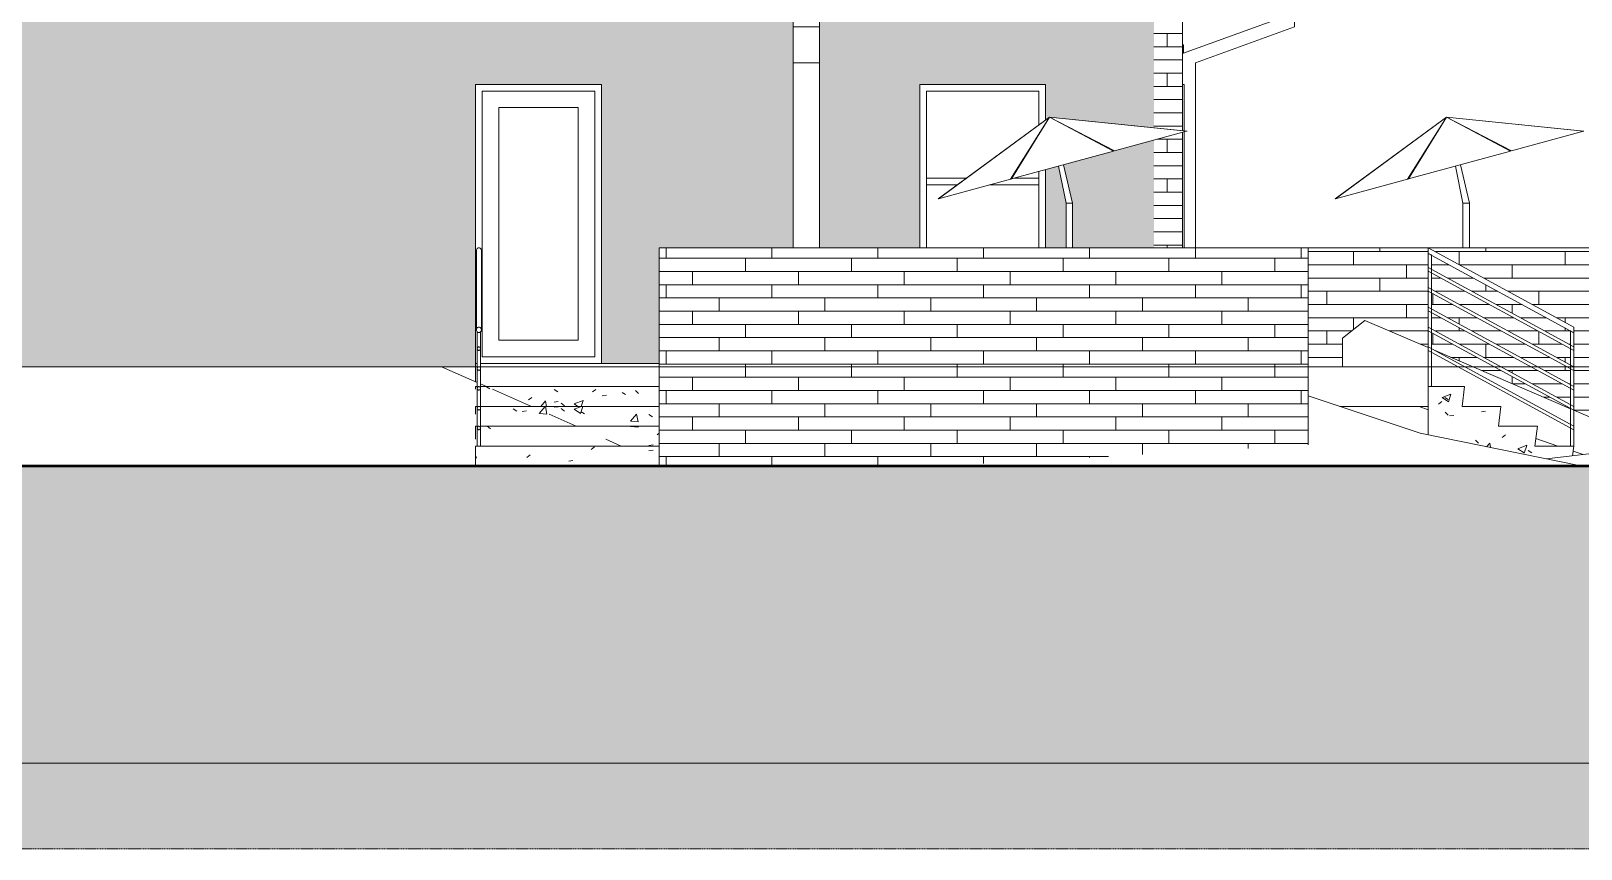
# Model space of a CAD drawing. Header units: inches. Extents: x 1747 to 7606, y -251 to 585.
# Drawn here: x 3482.7 to 3951.3, y -145.9 to 101.6 of the extents above; entities that cross this region are included whole.
import ezdxf

# ---------------------------------------------------------------- set-up
doc = ezdxf.new("R2010")
doc.units = ezdxf.units.IN
doc.header["$MEASUREMENT"] = 0
doc.linetypes.add('Aligning Line 1_8_', pattern=[0.25, 0.125, -0.125])
doc.linetypes.add('Grid Line 1_2_', pattern=[0.875, 0.5, -0.125, 0.125, -0.125])
for name, color, linetype, lineweight in [('0-1', 7, 'Continuous', 5), ('A-FLOR', 192, 'Continuous', 13), ('A-FLOR-HRAL', 11, 'Continuous', 9), ('A-FLOR-LEVL-1', 51, 'Grid Line 1_2_', 9), ('A-GENM', 5, 'Continuous', 9), ('A-GLAZ-CWMG', 51, 'Continuous', 9), ('A-WALL', 113, 'Continuous', 13), ('A-WALL-PATT-1', 111, 'Continuous', 9), ('C-TOPO', 7, 'Continuous', 9), ('C-TOPO-1', 250, 'Continuous', 50), ('G-ANNO-SYMB', 111, 'Aligning Line 1_8_', 9), ('G-ANNO-SYMB-1', 147, 'Aligning Line 1_8_', 9), ('G-IMPT', 8, 'Continuous', 9), ('L-SITE', 91, 'Continuous', 9), ('S-STRS', 31, 'Continuous', 9)]:
    doc.layers.add(name, color=color, linetype=linetype, lineweight=lineweight)
pattern_1 = [(0, (2642.236, 0.8), (0, 4), []), (90, (2642.236, 0.8), (-8, 8), [4, -28]), (90, (2658.236, 4.8), (-8, 8), [4, -28])]
pattern_2 = [(50, (2870.5, 0), (27.5427, -2.4099), [2.88, -31.68]), (355, (2870.5, 0), (-5.32784, 28.8843), [2.304, -25.344]), (100.451, (2872.794, -0.2), (22.2153, 26.4739), [2.448, -26.924]), (46.184, (2870.5, 7.68), (40.9819, -6.3564), [4.32, -47.52]), (96.636, (2873.914, 7.15), (35.8907, 37.4062), [3.671, -40.386]), (351.184, (2870.5, 7.68), (35.891, 37.4062), [3.456, -38.016]), (21, (2874.34, 5.76), (22.92104, -15.46073), [2.88, -31.68]), (326, (2874.34, 5.76), (9.3435, 27.84574), [2.304, -25.344]), (71.451, (2876.25, 4.472), (32.2648, 12.3844), [2.448, -26.924]), (37.5, (2870.499, 0), (0.466855, 12.78271), [1.267, -23.77, 1.267, -24.461, -25.44]), (37.5, (2870.499, 0), (0.466855, 12.78271), [-50.765, 1.267, -24.173]), (7.5, (2870.499, 0), (10.10159, 15.14509), [1.267, -13.402, 1.267, -23.194, -9.696]), (7.5, (2870.499, 0), (10.10159, 15.14509), [-39.13, 1.267, -8.429]), (327.5, (2861.936, 0), (20.49916, -0.86578), [1.267, -8.333, 1.267, -28.685, -39.744]), (327.5, (2861.936, 0), (20.49916, -0.86578), [-39.552, 1.267, -38.477]), (317.5, (2858.096, 0), (22.39478, 3.8443), [1.267, -11.213, 1.267, -18.624, -28.224]), (317.5, (2858.096, 0), (22.39478, 3.8443), [-32.371, 1.267, -26.957])]

# ---------------------------------------------------------------- blocks, each defined once
blk = doc.blocks.new('CTR - 2nd Phase_rvt-1-BUILDING ELEVATION - EAST')
at = {"layer": 'A-FLOR-LEVL-1'}
for p, q in [((1856.66, 0), (4168.71, 0)), ((1856.66, -30), (4168.71, -30)), ((1856.66, -120), (4168.71, -120))]:
    blk.add_line(p, q, dxfattribs=at)
blk = doc.blocks.new('CTR  - Topography_rvt-1-BUILDING ELEVATION - EAST')
at = {"layer": 'C-TOPO'}
h = blk.add_hatch(dxfattribs=at)
h.set_pattern_fill('FP_16', color=256, style=0, pattern_type=2)
h.set_pattern_definition([(0, (2870.5, 0), (24, 24), [24, -24]), (0, (2870.5, 9), (24, 24), [24, -24]), (0, (2870.5, 18), (24, 24), [24, -24]), (90, (2873.5, 21), (-24, 24), [24, -24]), (90, (2882.5, 21), (-24, 24), [24, -24]), (90, (2891.5, 21), (-24, 24), [24, -24])])
h.paths.add_polyline_path([(3354.92, -145.93), (4004.23, -145.93), (4004.23, -30), (1953.35, -30), (1953.35, -145.93), (3353.63, -145.93)], flags=0)
at = {"layer": 'A-FLOR-LEVL-1'}
for p, q in [((1856.66, 0), (4168.71, 0)), ((1856.66, -120), (4168.71, -120))]:
    blk.add_line(p, q, dxfattribs=at)
at = {"layer": 'C-TOPO'}
for p, q in [((3885.92, 14), (3879.22, 8.61)), ((3905.12, 5.76), (3885.92, 14)), ((3879.22, 0), (3879.22, 8.61)), ((3948.13, -12.71), (3907.23, 4.85)), ((3424.75, 0), (3494.05, 0)), ((3561.88, 0), (3494.05, 0)), ((3561.88, 0), (3606.85, 0)), ((3606.85, 0), (3617.62, -4.76)), ((3618.62, -5.2), (3620.43, -6)), ((3622.2, -6.78), (3634, -12)), ((3902.72, -20.14), (3868.85, -8.79)), ((3902.36, -12), (3905.12, -13.07)), ((3980.92, -26.79), (3949.12, -13.14)), ((3639.37, -14.37), (3647.57, -18)), ((3926.56, -18), (3926.38, -17.94)), ((3656.54, -21.96), (3661.15, -24)), ((3902.72, -20.14), (3951.31, -30)), ((3944.32, -24), (3937.66, -21.75)), ((3969.26, -24.53), (3940.9, -27.89)), ((3951.95, -26.58), (3948.93, -25.56)), ((3396.63, -30), (3672.36, -30)), ((3672.36, -30), (3741.49, -30)), ((3747.9, -30), (3741.49, -30)), ((3747.9, -30), (3761.05, -30)), ((3761.05, -30), (3784.56, -30)), ((3796.17, -30), (3784.56, -30)), ((3863.63, -30), (3796.17, -30)), ((3863.63, -30), (3884.65, -30)), ((3904.8, -30), (3884.65, -30)), ((3904.8, -30), (3921.45, -30)), ((3921.45, -30), (3949.5, -30)), ((3958.06, -30), (3949.5, -30))]:
    blk.add_line(p, q, dxfattribs=at)
at = {"layer": 'C-TOPO-1'}
for p, q in [((3396.63, -30), (3672.36, -30)), ((3672.36, -30), (3741.49, -30)), ((3741.49, -30), (3747.9, -30)), ((3747.9, -30), (3761.05, -30)), ((3761.05, -30), (3784.56, -30)), ((3784.56, -30), (3796.17, -30)), ((3796.17, -30), (3863.63, -30)), ((3863.63, -30), (3884.65, -30)), ((3884.65, -30), (3904.8, -30)), ((3904.8, -30), (3921.45, -30)), ((3921.45, -30), (3949.5, -30)), ((3949.5, -30), (3958.06, -30))]:
    blk.add_line(p, q, dxfattribs=at)
at = {"layer": 'G-ANNO-SYMB-1'}
blk.add_line((1953.35, 0), (4072.04, 0), dxfattribs=at)
blk = doc.blocks.new('CTR - 1st Phase - Common Walls_rvt-1-BUILDING ELEVATION - EAST')
at = {"layer": 'A-FLOR-LEVL-1'}
for p, q in [((1856.66, 0), (4168.71, 0)), ((1856.66, -30), (4168.71, -30)), ((1856.66, -120), (4168.71, -120))]:
    blk.add_line(p, q, dxfattribs=at)
at = {"layer": 'G-ANNO-SYMB-1'}
blk.add_line((1953.35, 0), (4072.04, 0), dxfattribs=at)
blk = doc.blocks.new('Outdoor Table01 - 02ZUTB01_dwg-1294291-BUILDING ELEVATION - EAST')
at = {"layer": 'G-IMPT'}
for p, q in [((2170.92, 75.5), (2137.24, 50.77)), ((2170.92, 75.5), (2137.24, 50.77)), ((2170.92, 75.5), (2137.35, 50.8)), ((2170.92, 75.5), (2159.18, 56.75)), ((2170.92, 75.5), (2159.43, 56.82)), ((2190.31, 65.24), (2170.92, 75.5)), ((2170.92, 75.5), (2212.5, 71.29)), ((2170.92, 75.5), (2212.5, 71.29)), ((2170.92, 75.5), (2212.39, 71.26)), ((2170.92, 75.5), (2190.56, 65.31)), ((2212.39, 71.26), (2190.56, 65.31)), ((2190.31, 65.24), (2159.43, 56.82)), ((2177.92, 49.5), (2175.14, 61.1)), ((2159.18, 56.75), (2137.35, 50.8)), ((2175.92, 49.5), (2173.68, 60.7)), ((2175.92, 36), (2175.92, 49.5)), ((2177.92, 49.5), (2175.92, 49.5)), ((2177.92, 36), (2177.92, 49.5))]:
    blk.add_line(p, q, dxfattribs=at)
blk = doc.blocks.new('Outdoor Table01 - Outdoor Table01-1294297-BUILDING ELEVATION - EAST')
blk.add_blockref('Outdoor Table01 - 02ZUTB01_dwg-1294291-BUILDING ELEVATION - EAST', (0, 0))
blk = doc.blocks.new('Outdoor Table01 - Outdoor Table01-1899970-BUILDING ELEVATION - EAST')
at = {"zscale": -1}
blk.add_blockref('Outdoor Table01 - 02ZUTB01_dwg-1294291-BUILDING ELEVATION - EAST', (1739.71, 0), dxfattribs=at)
blk = doc.blocks.new('Rectangular Mullion - 2_ x 4_ rectangular-1960062-BUILDING ELEVATION - EAST')
at = {"layer": 'A-GLAZ-CWMG'}
blk.add_line((3831.14, 96), (3831.14, 94.82), dxfattribs=at)
blk = doc.blocks.new('Railing - 1_-1411116-BUILDING ELEVATION - EAST')
at = {"layer": 'A-FLOR-HRAL'}
for p, q in [((2310.02, 10.57), (2310.02, -24)), ((2311.02, -24), (2311.02, 10.57))]:
    blk.add_line(p, q, dxfattribs=at)
at = {"layer": 'A-FLOR-HRAL', "flags": 128}
for points in [[(2310.48, 10.32), (2310.41, 10.33), (2310.21, 10.38), (2310.07, 10.46), (2310.03, 10.52)], [(2311.01, 10.52), (2310.97, 10.46), (2310.84, 10.38), (2310.63, 10.33), (2310.57, 10.32)]]:
    blk.add_lwpolyline(points, dxfattribs=at)
blk = doc.blocks.new('Railing - Railing-1916963-BUILDING ELEVATION - EAST')
at = {"layer": 'A-FLOR-HRAL'}
for p, q in [((3617.62, 6.47), (3617.62, 5.44)), ((3618.62, 5.44), (3618.62, 6.47)), ((3617.62, 0.47), (3617.62, -0.56)), ((3618.62, -0.56), (3618.62, 0.47)), ((3617.62, -5.53), (3617.62, -6.56)), ((3618.62, -6.56), (3618.62, -5.53)), ((3617.62, -11.52), (3617.62, -12.56)), ((3618.62, -12.56), (3618.62, -11.52)), ((3617.62, -17.52), (3617.62, -18.56)), ((3618.62, -18.56), (3618.62, -17.52))]:
    blk.add_line(p, q, dxfattribs=at)
at = {"layer": 'A-FLOR-HRAL', "flags": 128}
for points in [[(3618.62, 5.44), (3618.61, 5.59), (3618.56, 5.72), (3618.48, 5.84), (3618.37, 5.93), (3618.25, 5.98), (3618.12, 6), (3617.99, 5.98), (3617.87, 5.93), (3617.77, 5.84), (3617.69, 5.72), (3617.64, 5.59), (3617.62, 5.44)], [(3617.62, 5.44), (3617.64, 5.3), (3617.69, 5.16), (3617.77, 5.05), (3617.87, 4.96), (3617.99, 4.9), (3618.12, 4.88), (3618.25, 4.9), (3618.37, 4.96), (3618.48, 5.05), (3618.56, 5.16), (3618.61, 5.3), (3618.62, 5.44)], [(3618.62, -0.56), (3618.61, -0.41), (3618.56, -0.28), (3618.48, -0.16), (3618.37, -0.07), (3618.25, -0.02), (3618.12, 0), (3617.99, -0.02), (3617.87, -0.07), (3617.77, -0.16), (3617.69, -0.28), (3617.64, -0.41), (3617.62, -0.56)], [(3617.62, -0.56), (3617.64, -0.7), (3617.69, -0.84), (3617.77, -0.95), (3617.87, -1.04), (3617.99, -1.1), (3618.12, -1.12), (3618.25, -1.1), (3618.37, -1.04), (3618.48, -0.95), (3618.56, -0.84), (3618.61, -0.7), (3618.62, -0.56)], [(3618.62, -6.56), (3618.61, -6.41), (3618.56, -6.28), (3618.48, -6.16), (3618.37, -6.07), (3618.25, -6.02), (3618.12, -6), (3617.99, -6.02), (3617.87, -6.07), (3617.77, -6.16), (3617.69, -6.28), (3617.64, -6.41), (3617.62, -6.56)], [(3617.62, -6.56), (3617.64, -6.7), (3617.69, -6.84), (3617.77, -6.95), (3617.87, -7.04), (3617.99, -7.1), (3618.12, -7.12), (3618.25, -7.1), (3618.37, -7.04), (3618.48, -6.95), (3618.56, -6.84), (3618.61, -6.7), (3618.62, -6.56)], [(3618.62, -12.56), (3618.61, -12.41), (3618.56, -12.28), (3618.48, -12.16), (3618.37, -12.07), (3618.25, -12.02), (3618.12, -12), (3617.99, -12.02), (3617.87, -12.07), (3617.77, -12.16), (3617.69, -12.28), (3617.64, -12.41), (3617.62, -12.56)], [(3617.62, -12.56), (3617.64, -12.7), (3617.69, -12.84), (3617.77, -12.95), (3617.87, -13.04), (3617.99, -13.1), (3618.12, -13.12), (3618.25, -13.1), (3618.37, -13.04), (3618.48, -12.95), (3618.56, -12.84), (3618.61, -12.7), (3618.62, -12.56)], [(3618.62, -18.56), (3618.61, -18.41), (3618.56, -18.28), (3618.48, -18.16), (3618.37, -18.07), (3618.25, -18.02), (3618.12, -18), (3617.99, -18.02), (3617.87, -18.07), (3617.77, -18.16), (3617.69, -18.28), (3617.64, -18.41), (3617.62, -18.56)], [(3617.62, -18.56), (3617.64, -18.7), (3617.69, -18.84), (3617.77, -18.95), (3617.87, -19.04), (3617.99, -19.1), (3618.12, -19.12), (3618.25, -19.1), (3618.37, -19.04), (3618.48, -18.95), (3618.56, -18.84), (3618.61, -18.7), (3618.62, -18.56)]]:
    blk.add_lwpolyline(points, dxfattribs=at)
at = {"extrusion": (0, 0, -1), "zscale": -1}
blk.add_blockref('Railing - 1_-1411116-BUILDING ELEVATION - EAST', (-5928.65, 0), dxfattribs=at)
blk = doc.blocks.new('Top Rail Type - Top Rail_Internal_-1916980-BUILDING ELEVATION - EAST')
at = {"layer": 'A-FLOR-HRAL'}
for p, q in [((3617.37, 35.16), (3617.37, 11.16)), ((3618.87, 11.16), (3618.87, 35.16))]:
    blk.add_line(p, q, dxfattribs=at)
at = {"layer": 'A-FLOR-HRAL', "flags": 128}
for points in [[(3617.37, 35.16), (3617.4, 35.38), (3617.47, 35.58), (3617.59, 35.75), (3617.75, 35.89), (3617.93, 35.97), (3618.12, 36), (3618.32, 35.97), (3618.5, 35.89), (3618.65, 35.75), (3618.77, 35.58), (3618.85, 35.38), (3618.87, 35.16)], [(3618.87, 11.16), (3618.85, 11.38), (3618.77, 11.58), (3618.65, 11.75), (3618.5, 11.89), (3618.32, 11.97), (3618.12, 12), (3617.93, 11.97), (3617.75, 11.89), (3617.59, 11.75), (3617.47, 11.58), (3617.4, 11.38), (3617.37, 11.16)], [(3617.37, 11.16), (3617.4, 10.94), (3617.47, 10.74), (3617.59, 10.57), (3617.75, 10.44), (3617.93, 10.35), (3618.12, 10.32), (3618.32, 10.35), (3618.5, 10.44), (3618.65, 10.57), (3618.77, 10.74), (3618.85, 10.94), (3618.87, 11.16)]]:
    blk.add_lwpolyline(points, dxfattribs=at)
blk = doc.blocks.new('_THE_ WINDOW _ DOOR - Window - 1st Floor-1942391-BUILDING ELEVATION - EAST')
at = {"layer": 'A-GENM'}
for p, q in [((3831.32, 85.38), (3830.82, 85.38)), ((3831.32, 85.38), (3831.32, 71.34)), ((3831.32, 71.05), (3831.32, 36))]:
    blk.add_line(p, q, dxfattribs=at)
blk = doc.blocks.new('_THE_ WINDOW _ DOOR - Door - 1st Floor-1942389-BUILDING ELEVATION - EAST')
at = {"layer": 'A-GENM'}
for p, q in [((3655.15, 85.37), (3617.12, 85.37)), ((3617.12, 85.37), (3617.12, 1)), ((3655.15, 1), (3655.15, 85.37)), ((3619.12, 3), (3619.12, 83.37)), ((3619.12, 83.37), (3653.15, 83.37)), ((3653.15, 83.37), (3653.15, 3)), ((3624.12, 8), (3624.12, 78.37)), ((3624.12, 78.37), (3648.15, 78.37)), ((3648.15, 78.37), (3648.15, 8)), ((3648.15, 8), (3624.12, 8)), ((3653.15, 3), (3619.12, 3))]:
    blk.add_line(p, q, dxfattribs=at)
blk = doc.blocks.new('Railing - 1_-1936091-BUILDING ELEVATION - EAST')
at = {"layer": 'A-FLOR-HRAL'}
for p, q in [((3905.12, 0), (3905.12, 34.29)), ((3906.12, 33.75), (3906.12, -6))]:
    blk.add_line(p, q, dxfattribs=at)
at = {"layer": 'A-FLOR-HRAL', "flags": 128}
for points in [[(3905.14, 34.28), (3905.23, 34.23), (3905.41, 34.14), (3905.62, 34.02)], [(3905.62, 34.02), (3905.84, 33.9), (3906.01, 33.81), (3906.11, 33.75), (3906.12, 33.75)]]:
    blk.add_lwpolyline(points, dxfattribs=at)
blk = doc.blocks.new('Railing - 1_-1935892-BUILDING ELEVATION - EAST')
at = {"layer": 'A-FLOR-HRAL'}
for p, q in [((3948.12, -24), (3948.12, 10.84)), ((3949.12, 10.29), (3949.12, -24))]:
    blk.add_line(p, q, dxfattribs=at)
at = {"layer": 'A-FLOR-HRAL', "flags": 128}
for points in [[(3948.14, 10.83), (3948.23, 10.78), (3948.41, 10.68), (3948.62, 10.56)], [(3948.62, 10.56), (3948.84, 10.45), (3949.01, 10.35), (3949.11, 10.3), (3949.12, 10.29)]]:
    blk.add_lwpolyline(points, dxfattribs=at)
blk = doc.blocks.new('Railing - Railing-1935823-BUILDING ELEVATION - EAST')
at = {"layer": 'A-FLOR-HRAL'}
for p, q in [((3949.12, 6), (3905.12, 30)), ((3905.12, 28.86), (3949.12, 4.86)), ((3949.12, 0), (3905.12, 24)), ((3905.12, 22.86), (3949.12, -1.14)), ((3949.12, -6), (3905.12, 18)), ((3905.12, 16.86), (3949.12, -7.14)), ((3949.12, -12), (3905.12, 12)), ((3905.12, 10.86), (3949.12, -13.14)), ((3949.12, -18), (3905.12, 6)), ((3905.12, 4.86), (3949.12, -19.14))]:
    blk.add_line(p, q, dxfattribs=at)
at = {"layer": 'A-FLOR-HRAL', "flags": 128}
for points in [[(3905.12, 29.43), (3905.12, 29.58), (3905.12, 29.72), (3905.12, 29.83), (3905.12, 29.92), (3905.12, 29.98), (3905.12, 30)], [(3905.12, 28.86), (3905.12, 28.88), (3905.12, 28.94), (3905.12, 29.03), (3905.12, 29.15), (3905.12, 29.28), (3905.12, 29.43)], [(3905.12, 23.43), (3905.12, 23.58), (3905.12, 23.72), (3905.12, 23.83), (3905.12, 23.92), (3905.12, 23.98), (3905.12, 24)], [(3905.12, 22.86), (3905.12, 22.88), (3905.12, 22.94), (3905.12, 23.03), (3905.12, 23.15), (3905.12, 23.28), (3905.12, 23.43)], [(3905.12, 17.43), (3905.12, 17.58), (3905.12, 17.72), (3905.12, 17.83), (3905.12, 17.92), (3905.12, 17.98), (3905.12, 18)], [(3905.12, 16.86), (3905.12, 16.88), (3905.12, 16.94), (3905.12, 17.03), (3905.12, 17.15), (3905.12, 17.28), (3905.12, 17.43)], [(3905.12, 11.43), (3905.12, 11.58), (3905.12, 11.72), (3905.12, 11.83), (3905.12, 11.92), (3905.12, 11.98), (3905.12, 12)], [(3905.12, 10.86), (3905.12, 10.88), (3905.12, 10.94), (3905.12, 11.03), (3905.12, 11.15), (3905.12, 11.28), (3905.12, 11.43)], [(3905.12, 5.43), (3905.12, 5.58), (3905.12, 5.72), (3905.12, 5.83), (3905.12, 5.92), (3905.12, 5.98), (3905.12, 6)], [(3905.12, 4.86), (3905.12, 4.88), (3905.12, 4.94), (3905.12, 5.03), (3905.12, 5.15), (3905.12, 5.28), (3905.12, 5.43)], [(3949.12, 6), (3949.12, 5.98), (3949.12, 5.92), (3949.12, 5.83), (3949.12, 5.72), (3949.12, 5.58), (3949.12, 5.43)], [(3949.12, 5.43), (3949.12, 5.28), (3949.12, 5.15), (3949.12, 5.03), (3949.12, 4.94), (3949.12, 4.88), (3949.12, 4.86)], [(3949.12, 0), (3949.12, -0.02), (3949.12, -0.08), (3949.12, -0.17), (3949.12, -0.28), (3949.12, -0.42), (3949.12, -0.57)], [(3949.12, -0.57), (3949.12, -0.72), (3949.12, -0.85), (3949.12, -0.97), (3949.12, -1.06), (3949.12, -1.12), (3949.12, -1.14)], [(3949.12, -6), (3949.12, -6.02), (3949.12, -6.08), (3949.12, -6.17), (3949.12, -6.28), (3949.12, -6.42), (3949.12, -6.57)], [(3949.12, -6.57), (3949.12, -6.72), (3949.12, -6.85), (3949.12, -6.97), (3949.12, -7.06), (3949.12, -7.12), (3949.12, -7.14)], [(3949.12, -12), (3949.12, -12.02), (3949.12, -12.08), (3949.12, -12.17), (3949.12, -12.28), (3949.12, -12.42), (3949.12, -12.57)], [(3949.12, -12.57), (3949.12, -12.72), (3949.12, -12.85), (3949.12, -12.97), (3949.12, -13.06), (3949.12, -13.12), (3949.12, -13.14)], [(3949.12, -18), (3949.12, -18.02), (3949.12, -18.08), (3949.12, -18.17), (3949.12, -18.28), (3949.12, -18.42), (3949.12, -18.57)], [(3949.12, -18.57), (3949.12, -18.72), (3949.12, -18.85), (3949.12, -18.97), (3949.12, -19.06), (3949.12, -19.12), (3949.12, -19.14)]]:
    blk.add_lwpolyline(points, dxfattribs=at)
for name in ['Railing - 1_-1936091-BUILDING ELEVATION - EAST', 'Railing - 1_-1935892-BUILDING ELEVATION - EAST']:
    blk.add_blockref(name, (0, 0))
blk = doc.blocks.new('Top Rail Type - Top Rail_Internal_-1935840-BUILDING ELEVATION - EAST')
at = {"layer": 'A-FLOR-HRAL'}
for p, q in [((3949.12, 12), (3905.12, 36)), ((3905.12, 34.29), (3949.12, 10.29))]:
    blk.add_line(p, q, dxfattribs=at)
at = {"layer": 'A-FLOR-HRAL', "flags": 128}
for points in [[(3905.12, 35.15), (3905.12, 35.37), (3905.12, 35.57), (3905.12, 35.75), (3905.12, 35.89), (3905.12, 35.97), (3905.12, 36)], [(3905.12, 34.29), (3905.12, 34.32), (3905.12, 34.41), (3905.12, 34.54), (3905.12, 34.72), (3905.12, 34.92), (3905.12, 35.15)], [(3949.12, 12), (3949.12, 11.97), (3949.12, 11.89), (3949.12, 11.75), (3949.12, 11.57), (3949.12, 11.37), (3949.12, 11.15)], [(3949.12, 11.15), (3949.12, 10.92), (3949.12, 10.72), (3949.12, 10.54), (3949.12, 10.41), (3949.12, 10.32), (3949.12, 10.29)]]:
    blk.add_lwpolyline(points, dxfattribs=at)
blk = doc.blocks.new('_THE_ WINDOW _ DOOR - Window - 1st Floor-V12-BUILDING ELEVATION - EAST')
at = {"layer": 'A-GENM'}
for p, q in [((3789.42, 85.37), (3751.4, 85.37)), ((3751.4, 85.37), (3751.4, 36)), ((3789.42, 74.61), (3789.42, 85.37)), ((3753.4, 36), (3753.4, 83.37)), ((3753.4, 83.37), (3787.42, 83.37)), ((3787.42, 83.37), (3787.42, 73.13)), ((3787.42, 70.37), (3787.42, 70.27)), ((3753.4, 57), (3753.4, 55)), ((3765.5, 57), (3753.4, 57)), ((3779.26, 57), (3779.05, 57)), ((3787.42, 57), (3779.81, 57)), ((3787.42, 59.08), (3787.42, 36)), ((3787.42, 55), (3787.42, 57)), ((3789.42, 36), (3789.42, 59.62)), ((3753.4, 55), (3762.78, 55)), ((3772.48, 55), (3787.42, 55))]:
    blk.add_line(p, q, dxfattribs=at)
blk = doc.blocks.new('077123 - Manufactured Gutters and Downspouts - 077123 - Manufactured Gutters and Downspouts-2003419-BUILDING ELEVATION - EAST')
at = {"layer": 'A-GENM'}
for p, q in [((3740.3, 413.51), (3761.81, 413.51)), ((3740.3, 413.51), (3740.3, 395.11)), ((3761.81, 413.51), (3761.81, 395.11)), ((3740.3, 395.11), (3743.65, 384.1)), ((3761.81, 395.11), (3740.3, 395.11)), ((3761.81, 395.11), (3758.46, 384.1)), ((3758.46, 384.1), (3743.65, 384.1)), ((3747.05, 384.1), (3747.05, 371.1)), ((3755.05, 365.5), (3755.05, 384.1)), ((3747.05, 371.1), (3713.12, 358.75)), ((3721.12, 353.15), (3755.05, 365.5)), ((3713.12, 358.75), (3713.12, 353.15)), ((3713.12, 102.78), (3713.12, 353.15)), ((3721.12, 353.15), (3713.12, 353.15)), ((3713.12, 353.15), (3721.12, 353.15)), ((3721.12, 353.15), (3721.12, 102.78)), ((3713.12, 91.91), (3713.12, 102.78)), ((3721.12, 102.78), (3713.12, 102.78)), ((3721.12, 102.78), (3721.12, 91.91)), ((3713.12, 36), (3713.12, 91.91)), ((3721.12, 91.91), (3713.12, 91.91)), ((3721.12, 91.91), (3721.12, 36))]:
    blk.add_line(p, q, dxfattribs=at)
blk = doc.blocks.new('077123 - Manufactured Gutters and Downspouts - 077123 - Manufactured Gutters and Downspouts-V14-BUILDING ELEVATION - EAST')
at = {"layer": 'A-GENM'}
for p, q in [((3860.72, 413.51), (3871.39, 413.51)), ((3871.39, 395.11), (3871.39, 413.51)), ((3871.39, 395.11), (3860.72, 395.11)), ((3868.04, 384.1), (3871.39, 395.11)), ((3860.72, 384.1), (3868.04, 384.1)), ((3864.7, 384.1), (3864.7, 365.5)), ((3860.72, 365.5), (3864.7, 365.5)), ((3864.7, 365.5), (3864.7, 353.15)), ((3864.7, 353.15), (3860.72, 353.15)), ((3860.72, 353.15), (3864.7, 353.15)), ((3864.7, 174), (3864.7, 353.15)), ((3860.7, 105.58), (3830.82, 94.71)), ((3860.7, 105.75), (3860.7, 105.58)), ((3864.7, 102.78), (3864.7, 105.75)), ((3834.82, 91.91), (3864.7, 102.78)), ((3834.82, 36), (3834.82, 91.91))]:
    blk.add_line(p, q, dxfattribs=at)
blk = doc.blocks.new('Rectangular Mullion - 2_ x 4_ rectangular-1960077-BUILDING ELEVATION - EAST')
at = {"layer": 'A-GLAZ-CWMG'}
for p, q in [((3830.82, 97.38), (3831.14, 97.38)), ((3831.14, 97.38), (3831.14, 96))]:
    blk.add_line(p, q, dxfattribs=at)

msp = doc.modelspace()

# ---------------------------------------------------------------- hatches: boundary and pattern name
at = {"layer": 'A-WALL-PATT-1'}
h = msp.add_hatch(dxfattribs=at)
h.set_pattern_fill('FP_25', color=256, style=0, pattern_type=2)
h.set_pattern_definition(pattern_1)
h.paths.add_polyline_path([(2642.24, 0), (2651.01, 0), (2651.01, 88), (2691.01, 88), (2691.01, 0), (2712.6, 0.04), (2712.6, 36), (2753, 36), (2753, 58.34), (2747.43, 56.82), (2753, 65.86), (2753, 66.04), (2747.18, 56.75), (2725.35, 50.8), (2753, 71.14), (2753, 85.37), (2791.02, 85.37), (2791.02, 72.22), (2791.71, 72.15), (2791.71, 105.75), (2642.24, 105.75), (2642.24, 1.28)], flags=0)
h.paths.add_polyline_path([(3044.91, 0), (3098.91, 0), (3098.91, 105.75), (2799.71, 105.75), (2799.71, 71.33), (2800.39, 71.26), (2799.71, 71.08), (2799.71, 36), (2840, 36), (2840, 85.37), (2878.02, 85.37), (2878.02, 36), (2908.85, 36), (2908.85, 1), (2954.62, 1), (2954.62, 85.37), (2992.65, 85.37), (2992.65, 0.5), (2964.32, 0.5), (2964.32, 0), (3024.05, 0)], flags=0)
h.paths.add_polyline_path([(3617.12, 0), (3617.12, 85.37), (3655.15, 85.37), (3655.15, 1), (3672.6, 1), (3672.6, 36), (3713.12, 36), (3713.12, 105.75), (3414.11, 105.75), (3414.11, 0), (3616.85, 0)], flags=0)
h.paths.add_polyline_path([(3131.47, 0), (3406.11, 0), (3406.11, 105.75), (3106.91, 105.75), (3106.91, 0), (3129.48, 0)], flags=0)
h.paths.add_polyline_path([(3145.11, 0.5), (3137, 0.5), (3137, 85.37), (3175.02, 85.37), (3175.02, 0.5)], flags=0)
h.paths.add_polyline_path([(3239.4, 0.5), (3239.4, 85.37), (3277.42, 85.37), (3277.42, 0.5), (3244.42, 0.5)], flags=0)
h.paths.add_polyline_path([(3367.4, 0.5), (3367.4, 85.37), (3405.42, 85.37), (3405.42, 0.5)], flags=0)
h.paths.add_polyline_path([(3213.42, 0.5), (3175.4, 0.5), (3175.4, 85.37), (3213.42, 85.37), (3213.42, 1)], flags=0)
h.paths.add_polyline_path([(3021.8, 0.5), (3021.8, 85.37), (3059.82, 85.37), (3059.82, 0.5)], flags=0)
h.paths.add_polyline_path([(3790.65, 36), (3795.64, 36), (3795.64, 49.5), (3793.4, 60.7), (3789.42, 59.62), (3789.42, 36)], flags=0)
h.paths.add_polyline_path([(3797.64, 36), (3822.2, 36), (3822.2, 68.56), (3810.27, 65.31), (3793.87, 73.79), (3810.02, 65.24), (3794.85, 61.1), (3797.64, 49.5), (3797.64, 43.34)], flags=0)
h.paths.add_polyline_path([(2791.02, 36), (2791.71, 36), (2791.71, 68.89), (2791.02, 68.71), (2791.02, 64.37)], flags=0)
h.paths.add_polyline_path([(3751.4, 36), (3751.4, 85.37), (3789.42, 85.37), (3789.42, 74.61), (3790.64, 75.5), (3822.2, 72.27), (3822.2, 105.75), (3721.12, 105.75), (3721.12, 36), (3740.99, 36)], flags=0)
h = msp.add_hatch(dxfattribs=at)
h.set_pattern_fill('FP_25', color=256, style=0, pattern_type=2)
h.set_pattern_definition(pattern_1)
h.paths.add_polyline_path([(3830.82, 36), (3830.82, 70.91), (3822.2, 68.56), (3822.2, 36), (3823.75, 36)], flags=0)
h.paths.add_polyline_path([(3830.82, 71.39), (3830.82, 105.75), (3822.2, 105.75), (3822.2, 72.27), (3828.14, 71.67)], flags=0)
h = msp.add_hatch(dxfattribs=at)
h.set_pattern_fill('FP_27', color=256, style=0, pattern_type=2)
h.set_pattern_definition([(0, (3866.724, 0.8), (0, 4), []), (90, (3866.724, 0.8), (-8, 8), [4, -28]), (90, (3882.724, 4.8), (-8, 8), [4, -28])])
h.paths.add_polyline_path([(3672.6, -30), (3759.09, -30), (3866.72, -23.88), (3868.85, -23.65), (3868.85, 36), (3672.6, 36), (3672.6, -19.75)], flags=0)
h = msp.add_hatch(dxfattribs=at)
h.set_pattern_fill('FP_26', color=256, style=0, pattern_type=2)
h.set_pattern_definition([(0, (3826.511, -29.2), (0, 4), []), (90, (3826.511, -29.2), (-8, 8), [4, -28]), (90, (3842.511, -25.2), (-8, 8), [4, -28])])
h.paths.add_polyline_path([(3964.85, -19.89), (3964.85, 36), (3905.18, 35.97), (3949.12, 11.97), (3949.13, -13.14), (3964.52, -19.75)], flags=0)
h.paths.add_polyline_path([(3948.13, -12.71), (3948.12, -12.59), (3906.12, 10.32), (3906.12, 5.45), (3907.23, 4.85), (3948.12, -12.71)], flags=0)
h.paths.add_polyline_path([(3948.13, -11.46), (3948.12, -6.59), (3906.12, 16.32), (3906.12, 11.45), (3948.12, -11.45)], flags=0)
h.paths.add_polyline_path([(3948.13, -5.46), (3948.12, -0.59), (3906.11, 22.31), (3906.12, 17.45), (3948.12, -5.45)], flags=0)
h.paths.add_polyline_path([(3873.41, 0), (3879.22, 0), (3879.22, 8.61), (3885.92, 14), (3905.12, 5.76), (3905.12, 36), (3868.85, 36), (3868.85, 0)], flags=0)
h.paths.add_polyline_path([(3948.13, 0.54), (3948.12, 5.41), (3906.11, 28.32), (3906.12, 23.45), (3948.12, 0.55)], flags=0)
h.paths.add_polyline_path([(3948.13, 6.54), (3948.12, 10.84), (3906.11, 33.75), (3906.12, 29.45), (3948.12, 6.55)], flags=0)
at = {"layer": 'S-STRS'}
h = msp.add_hatch(dxfattribs=at)
h.set_pattern_fill('FP_21', color=256, style=0, pattern_type=2)
h.set_pattern_definition([(49.781, (2870.5, 25.705), (27.54276, -2.3909), [2.867, -31.537]), (355.038, (2870.5, 25.705), (-5.3279, 28.6613), [2.304, -25.343]), (100.531, (2872.794, 25.506), (22.21495, 26.26965), [2.429, -26.723]), (45.962, (2870.5, 33.326), (40.9817, -6.3068), [4.303, -47.329]), (96.687, (2873.914, 32.8), (35.891, 37.1178), [3.643, -40.078]), (351.251, (2870.5, 33.326), (35.8914, 37.1176), [3.455, -38.009]), (20.852, (2874.34, 31.42), (22.92095, -15.34096), [2.877, -31.649]), (326.206, (2874.34, 31.42), (9.343, 27.6307), [2.298, -25.283]), (71.317, (2876.25, 30.142), (32.2648, 12.2891), [2.431, -26.737]), (37.286, (2870.499, 25.705), (0.46729, 12.68453), [1.264, -23.702, 1.264, -24.391, -25.367]), (37.286, (2870.499, 25.705), (0.46729, 12.68453), [-50.62, 1.264, -24.104]), (7.443, (2870.499, 25.705), (10.10137, 15.02815), [1.267, -13.4, 1.267, -23.191, -9.695]), (7.443, (2870.499, 25.705), (10.10137, 15.02815), [-39.124, 1.267, -8.428]), (327.701, (2861.936, 25.705), (20.49866, -0.85914), [1.264, -8.314, 1.264, -28.621, -39.656]), (327.701, (2861.936, 25.705), (20.49866, -0.85914), [-39.464, 1.264, -38.391]), (317.721, (2858.096, 25.705), (22.3945, 3.81454), [1.263, -11.173, 1.263, -18.558, -28.125]), (317.721, (2858.096, 25.705), (22.3945, 3.81454), [-32.257, 1.263, -26.862])])
h.paths.add_polyline_path([(3634, -12), (3672.6, -12), (3672.6, -6), (3618.62, -6), (3618.62, -6.78), (3622.2, -6.78), (3625.13, -8.08)], flags=0)
h.paths.add_polyline_path([(3617.62, -6.78), (3617.62, -6), (3617.12, -6), (3617.12, -6.78)], flags=0)
h = msp.add_hatch(dxfattribs=at)
h.set_pattern_fill('FP_28', color=256, style=0, pattern_type=2)
h.set_pattern_definition(pattern_2)
h.paths.add_polyline_path([(3915.37, -22.71), (3915.37, -12), (3916.12, -6), (3905.12, -6), (3905.12, -20.63), (3914.79, -22.59)], flags=0)
h = msp.add_hatch(dxfattribs=at)
h.set_pattern_fill('FP_20', color=256, style=0, pattern_type=2)
h.set_pattern_definition([(49.781, (2870.5, 24.136), (27.54276, -2.3909), [2.867, -31.537]), (355.038, (2870.5, 24.136), (-5.3279, 28.6613), [2.304, -25.343]), (100.531, (2872.794, 23.937), (22.21495, 26.26965), [2.429, -26.723]), (45.962, (2870.5, 31.757), (40.9817, -6.3068), [4.303, -47.329]), (96.687, (2873.914, 31.23), (35.891, 37.1178), [3.643, -40.078]), (351.251, (2870.5, 31.757), (35.8914, 37.1176), [3.455, -38.009]), (20.852, (2874.34, 29.85), (22.92095, -15.34096), [2.877, -31.649]), (326.206, (2874.34, 29.85), (9.343, 27.6307), [2.298, -25.283]), (71.317, (2876.25, 28.573), (32.2648, 12.2891), [2.431, -26.737]), (37.286, (2870.499, 24.136), (0.46729, 12.68453), [1.264, -23.702, 1.264, -24.391, -25.367]), (37.286, (2870.499, 24.136), (0.46729, 12.68453), [-50.62, 1.264, -24.104]), (7.443, (2870.499, 24.136), (10.10137, 15.02815), [1.267, -13.4, 1.267, -23.191, -9.695]), (7.443, (2870.499, 24.136), (10.10137, 15.02815), [-39.124, 1.267, -8.428]), (327.701, (2861.936, 24.136), (20.49866, -0.85914), [1.264, -8.314, 1.264, -28.621, -39.656]), (327.701, (2861.936, 24.136), (20.49866, -0.85914), [-39.464, 1.264, -38.391]), (317.721, (2858.096, 24.136), (22.3945, 3.81454), [1.263, -11.173, 1.263, -18.558, -28.125]), (317.721, (2858.096, 24.136), (22.3945, 3.81454), [-32.257, 1.263, -26.862])])
h.paths.add_polyline_path([(3672.6, -18), (3672.6, -12), (3618.62, -12), (3618.62, -14.37), (3639.37, -14.37), (3647.57, -18)], flags=0)
h.paths.add_polyline_path([(3617.62, -14.37), (3617.62, -12), (3617.12, -12), (3617.12, -14.37)], flags=0)
h = msp.add_hatch(dxfattribs=at)
h.set_pattern_fill('FP_28', color=256, style=0, pattern_type=2)
h.set_pattern_definition(pattern_2)
h.paths.add_polyline_path([(3926.37, -24.94), (3926.37, -18), (3927.12, -12), (3915.37, -12), (3915.37, -22.71), (3923.07, -24.27)], flags=0)
h = msp.add_hatch(dxfattribs=at)
h.set_pattern_fill('FP_19', color=256, style=0, pattern_type=2)
h.set_pattern_definition([(49.781, (2870.5, 22.567), (27.54276, -2.3909), [2.867, -31.537]), (355.038, (2870.5, 22.567), (-5.3279, 28.6613), [2.304, -25.343]), (100.531, (2872.794, 22.367), (22.21495, 26.26965), [2.429, -26.723]), (45.962, (2870.5, 30.187), (40.9817, -6.3068), [4.303, -47.329]), (96.687, (2873.914, 29.662), (35.891, 37.1178), [3.643, -40.078]), (351.251, (2870.5, 30.187), (35.8914, 37.1176), [3.455, -38.009]), (20.852, (2874.34, 28.282), (22.92095, -15.34096), [2.877, -31.649]), (326.206, (2874.34, 28.282), (9.343, 27.6307), [2.298, -25.283]), (71.317, (2876.25, 27.004), (32.2648, 12.2891), [2.431, -26.737]), (37.286, (2870.499, 22.567), (0.46729, 12.68453), [1.264, -23.702, 1.264, -24.391, -25.367]), (37.286, (2870.499, 22.567), (0.46729, 12.68453), [-50.62, 1.264, -24.104]), (7.443, (2870.499, 22.567), (10.10137, 15.02815), [1.267, -13.4, 1.267, -23.191, -9.695]), (7.443, (2870.499, 22.567), (10.10137, 15.02815), [-39.124, 1.267, -8.428]), (327.701, (2861.936, 22.567), (20.49866, -0.85914), [1.264, -8.314, 1.264, -28.621, -39.656]), (327.701, (2861.936, 22.567), (20.49866, -0.85914), [-39.464, 1.264, -38.391]), (317.721, (2858.096, 22.567), (22.3945, 3.81454), [1.263, -11.173, 1.263, -18.558, -28.125]), (317.721, (2858.096, 22.567), (22.3945, 3.81454), [-32.257, 1.263, -26.862])])
h.paths.add_polyline_path([(3661.15, -24), (3672.6, -24), (3672.6, -18), (3618.62, -18), (3618.62, -21.96), (3656.54, -21.96)], flags=0)
h.paths.add_polyline_path([(3617.12, -21.96), (3617.62, -21.96), (3617.62, -18), (3617.12, -18), (3617.12, -19.75)], flags=0)
h = msp.add_hatch(dxfattribs=at)
h.set_pattern_fill('FP_28', color=256, style=0, pattern_type=2)
h.set_pattern_definition(pattern_2)
h.paths.add_polyline_path([(3937.37, -27.17), (3937.37, -24), (3938.12, -18), (3926.37, -18), (3926.37, -24.94), (3935.69, -26.83)], flags=0)
h = msp.add_hatch(dxfattribs=at)
h.set_pattern_fill('FP_18', color=256, style=0, pattern_type=2)
h.set_pattern_definition([(49.781, (2870.5, 20.997), (27.54276, -2.3909), [2.867, -31.537]), (355.038, (2870.5, 20.997), (-5.3279, 28.6613), [2.304, -25.343]), (100.531, (2872.794, 20.798), (22.21495, 26.26965), [2.429, -26.723]), (45.962, (2870.5, 28.618), (40.9817, -6.3068), [4.303, -47.329]), (96.687, (2873.914, 28.093), (35.891, 37.1178), [3.643, -40.078]), (351.251, (2870.5, 28.62), (35.8914, 37.1176), [3.455, -38.009]), (20.852, (2874.34, 26.713), (22.92095, -15.34096), [2.877, -31.649]), (326.206, (2874.34, 26.713), (9.343, 27.6307), [2.298, -25.283]), (71.317, (2876.25, 25.435), (32.2648, 12.2891), [2.431, -26.737]), (37.286, (2870.499, 20.997), (0.46729, 12.68453), [1.264, -23.702, 1.264, -24.391, -25.367]), (37.286, (2870.499, 20.997), (0.46729, 12.68453), [-50.62, 1.264, -24.104]), (7.443, (2870.499, 20.997), (10.10137, 15.02815), [1.267, -13.4, 1.267, -23.191, -9.695]), (7.443, (2870.499, 20.997), (10.10137, 15.02815), [-39.124, 1.267, -8.428]), (327.701, (2861.936, 20.997), (20.49866, -0.85914), [1.264, -8.314, 1.264, -28.621, -39.656]), (327.701, (2861.936, 20.997), (20.49866, -0.85914), [-39.464, 1.264, -38.391]), (317.721, (2858.096, 20.997), (22.3945, 3.81454), [1.263, -11.173, 1.263, -18.558, -28.125]), (317.721, (2858.096, 20.997), (22.3945, 3.81454), [-32.257, 1.263, -26.862])])
h.paths.add_polyline_path([(3617.12, -29.55), (3672.6, -29.55), (3672.6, -24), (3617.12, -24)], flags=0)

# ---------------------------------------------------------------- linework, layer by layer
at = {"layer": 'A-FLOR'}
for p, q in [((3617.12, 1), (3617.12, -4.54)), ((3617.12, 1), (3617.62, 1)), ((3617.12, 0), (3617.62, 0)), ((3618.62, 1), (3672.6, 1)), ((3618.62, 0), (3672.6, 0)), ((3868.85, 0), (3905.12, 0)), ((3905.12, 0), (3905.12, -12)), ((3905.12, -12), (3878.44, -12))]:
    msp.add_line(p, q, dxfattribs=at)
at = {"layer": 'A-FLOR-LEVL-1'}
for p, q in [((1857.41, 0), (4167.96, 0)), ((1857.41, -30), (4167.96, -30)), ((1857.41, -120), (4167.96, -120))]:
    msp.add_line(p, q, dxfattribs=at)
at = {"layer": 'A-WALL'}
for p, q in [((3830.82, 105.75), (3830.82, 71.39)), ((3830.82, 70.91), (3830.82, 36)), ((3964.85, 36), (3672.6, 36)), ((3672.6, 36), (3672.6, -30)), ((3868.85, -23.65), (3868.85, 36)), ((3606.85, 0), (3617.12, 0))]:
    msp.add_line(p, q, dxfattribs=at)
at = {"layer": 'G-ANNO-SYMB'}
for p, q in [((1953.35, 0), (4072.04, 0)), ((1953.35, -145.84), (4072.04, -145.84))]:
    msp.add_line(p, q, dxfattribs=at)
at = {"layer": 'S-STRS'}
for p, q in [((3617.12, -6.78), (3617.12, -6)), ((3617.12, -6), (3617.62, -6)), ((3618.62, -6), (3672.6, -6)), ((3905.12, -6), (3916.12, -6)), ((3915.37, -12), (3916.12, -6)), ((3617.12, -14.37), (3617.12, -12)), ((3617.12, -12), (3617.62, -12)), ((3618.62, -12), (3672.6, -12)), ((3905.12, -12), (3905.12, -20.63)), ((3915.37, -12), (3927.12, -12)), ((3926.37, -18), (3927.12, -12)), ((3617.12, -21.96), (3617.12, -18)), ((3617.12, -18), (3617.62, -18)), ((3618.62, -18), (3672.6, -18)), ((3926.37, -18), (3938.12, -18)), ((3937.37, -24), (3938.12, -18)), ((3672.6, -24), (3617.12, -24)), ((3617.12, -24), (3617.12, -29.55)), ((3937.37, -24), (3949.12, -24)), ((3949.12, -24), (3948.75, -26.96))]:
    msp.add_line(p, q, dxfattribs=at)

# ---------------------------------------------------------------- block references
at = {"layer": '0-1'}
for name in ['CTR - 2nd Phase_rvt-1-BUILDING ELEVATION - EAST', 'CTR - 1st Phase - Common Walls_rvt-1-BUILDING ELEVATION - EAST', 'CTR  - Topography_rvt-1-BUILDING ELEVATION - EAST']:
    msp.add_blockref(name, (0, 0), dxfattribs=at)
at = {"layer": 'A-FLOR-HRAL'}
for name in ['Top Rail Type - Top Rail_Internal_-1916980-BUILDING ELEVATION - EAST', 'Top Rail Type - Top Rail_Internal_-1935840-BUILDING ELEVATION - EAST', 'Railing - Railing-1935823-BUILDING ELEVATION - EAST', 'Railing - Railing-1916963-BUILDING ELEVATION - EAST']:
    msp.add_blockref(name, (0, 0), dxfattribs=at)
at = {"layer": 'A-GENM'}
for name in ['077123 - Manufactured Gutters and Downspouts - 077123 - Manufactured Gutters and Downspouts-2003419-BUILDING ELEVATION - EAST', '077123 - Manufactured Gutters and Downspouts - 077123 - Manufactured Gutters and Downspouts-V14-BUILDING ELEVATION - EAST', '_THE_ WINDOW _ DOOR - Door - 1st Floor-1942389-BUILDING ELEVATION - EAST', '_THE_ WINDOW _ DOOR - Window - 1st Floor-V12-BUILDING ELEVATION - EAST', '_THE_ WINDOW _ DOOR - Window - 1st Floor-1942391-BUILDING ELEVATION - EAST']:
    msp.add_blockref(name, (0, 0), dxfattribs=at)
at = {"layer": 'A-GLAZ-CWMG'}
for name in ['Rectangular Mullion - 2_ x 4_ rectangular-1960077-BUILDING ELEVATION - EAST', 'Rectangular Mullion - 2_ x 4_ rectangular-1960062-BUILDING ELEVATION - EAST']:
    msp.add_blockref(name, (0, 0), dxfattribs=at)
at = {"layer": 'L-SITE'}
for name, p in [('Outdoor Table01 - Outdoor Table01-1294297-BUILDING ELEVATION - EAST', (1619.71, 0)), ('Outdoor Table01 - Outdoor Table01-1899970-BUILDING ELEVATION - EAST', (0, 0))]:
    msp.add_blockref(name, p, dxfattribs=at)

doc.saveas('drawing.dxf')
